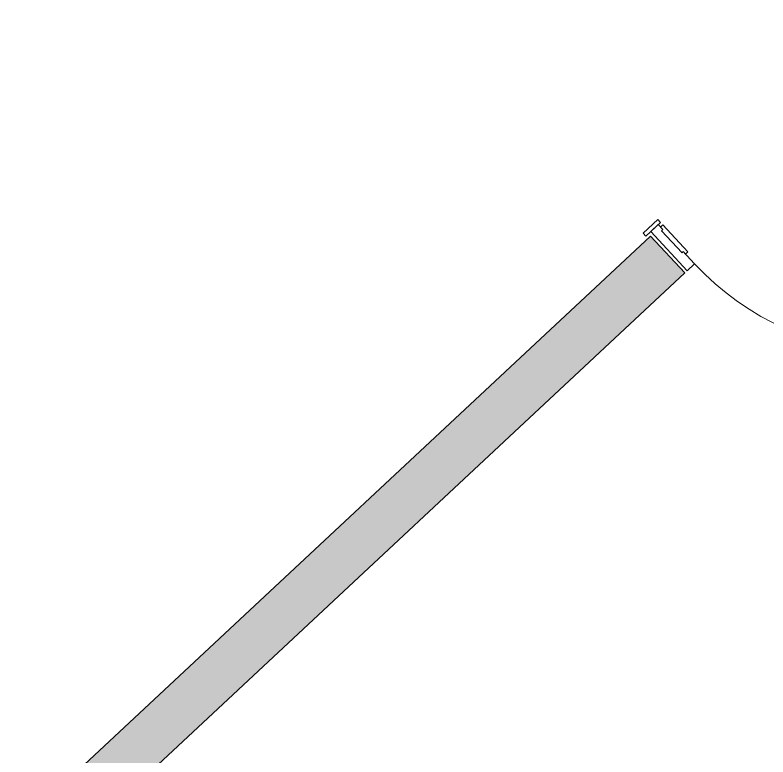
# Model space of a CAD drawing. Header units: millimetres. Extents: x -71377 to 516042, y -145869 to 441446.
# Drawn here: x 207070 to 209320, y 180754 to 182970 of the extents above; entities that cross this region are included whole.
import ezdxf

# ---------------------------------------------------------------- set-up
doc = ezdxf.new("R2010")
doc.units = ezdxf.units.MM
doc.header["$LTSCALE"] = 1000
for name, color, linetype, lineweight in [('A-door', 4, 'Continuous', 5), ('A-door-hdln', 8, 'Continuous', 5), ('A-hat', 251, 'Continuous', 5), ('A_cwall', 2, 'Continuous', 5)]:
    doc.layers.add(name, color=color, linetype=linetype, lineweight=lineweight)

# ---------------------------------------------------------------- blocks, each defined once
blk = doc.blocks.new('세대외여닫이문 - _A_WD_9x23_침실1-V27-지반층 배치도')
at = {"layer": 'A-door'}
for p, q in [((-470, 72), (-410, 72)), ((-470, 60), (-470, 72)), ((-410, 72), (-410, 60)), ((410, 72), (470, 72)), ((410, 60), (410, 72)), ((470, 72), (470, 60)), ((-410, 60), (-470, 60)), ((-450, 60), (-420, 60)), ((-450, -100), (-450, 60)), ((-420, 60), (-420, 40)), ((-420, 40), (-420, 50)), ((-420, 50), (-410, 50)), ((-410, 50), (-410, -60)), ((470, 60), (410, 60)), ((410, 50), (420, 50)), ((410, -60), (410, 50)), ((420, 60), (450, 60)), ((420, 40), (420, 60)), ((420, 50), (420, 40)), ((450, 60), (450, -100)), ((450, 50), (485, 50)), ((450, -100), (450, 50)), ((-425, 40), (-425, -50)), ((-420, 40), (-425, 40)), ((-425, 40), (-420, 40)), ((-425, -50), (-425, 40)), ((420, 40), (425, 40)), ((425, 40), (420, 40)), ((425, 40), (425, -50)), ((425, -50), (425, 40)), ((-425, -50), (-420, -50)), ((-420, -50), (-425, -50)), ((-420, -50), (-420, -100)), ((-420, -60), (-420, -50)), ((-410, -60), (-420, -60)), ((420, -60), (410, -60)), ((420, -50), (420, -60)), ((425, -50), (420, -50)), ((420, -50), (425, -50)), ((420, -100), (420, -50)), ((-420, -100), (-450, -100)), ((380, -100), (380, -940)), ((380, -100), (420, -100)), ((420, -100), (420, -940)), ((450, -100), (420, -100)), ((485, -100), (450, -100)), ((380, -940), (420, -940))]:
    blk.add_line(p, q, dxfattribs=at)
at = {"layer": 'A-door-hdln'}
for p, q in [((-420, 40), (-420, 60)), ((-420, 50), (-420, 40)), ((-410, 50), (-420, 50)), ((420, 50), (410, 50)), ((420, 60), (420, 40)), ((485, -100), (450, 50)), ((-425, 40), (-420, 40)), ((-420, 40), (-425, 40)), ((425, 40), (420, 40)), ((420, 40), (425, 40)), ((-420, -50), (-425, -50)), ((-425, -50), (-420, -50)), ((-420, -100), (-420, -50)), ((-420, -50), (-420, -60)), ((-420, -60), (-410, -60)), ((410, -60), (420, -60)), ((420, -50), (425, -50)), ((420, -60), (420, -50)), ((420, -50), (420, -100)), ((425, -50), (420, -50)), ((320, -860), (320, -680)), ((320, -680), (340, -680)), ((340, -680), (340, -840)), ((480, -680), (460, -680)), ((460, -680), (460, -840)), ((480, -860), (480, -680)), ((370, -820), (380, -820)), ((370, -880), (370, -820)), ((380, -820), (380, -880)), ((420, -820), (420, -880)), ((430, -820), (420, -820)), ((430, -880), (430, -820)), ((340, -840), (370, -840)), ((460, -840), (430, -840)), ((370, -860), (320, -860)), ((430, -860), (480, -860)), ((380, -880), (370, -880)), ((420, -880), (430, -880))]:
    blk.add_line(p, q, dxfattribs=at)
blk.add_arc((420, -100), 840, 180, 270, dxfattribs=at)
blk = doc.blocks.new('대장2_84A_1층_rvt-3-지반층 배치도')
at = {"layer": 'A-door-hdln', "rotation": 43.00000124847621}
blk.add_blockref('세대외여닫이문 - _A_WD_9x23_침실1-V27-지반층 배치도', (-53615.6, -84717), dxfattribs=at)

msp = doc.modelspace()

# ---------------------------------------------------------------- hatches: boundary and pattern name
at = {"layer": 'A-hat'}
msp.add_hatch(color=256, dxfattribs=at).paths.add_polyline_path([(207104.2, 180364.7), (209071.6, 182199.3), (208969.3, 182309), (207001.9, 180474.4), (207089.8, 180380.2)])

# ---------------------------------------------------------------- linework, layer by layer
at = {"layer": 'A_cwall'}
for p, q in [((208969.3, 182309), (207001.9, 180474.4)), ((209071.6, 182199.3), (208969.3, 182309)), ((207104.2, 180364.7), (209071.6, 182199.3))]:
    msp.add_line(p, q, dxfattribs=at)

# ---------------------------------------------------------------- block references
msp.add_blockref('대장2_84A_1층_rvt-3-지반층 배치도', (262955.4, 267303.1))

doc.saveas('drawing.dxf')
